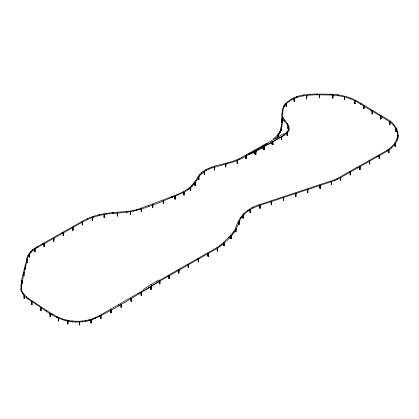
<?xml version="1.0" encoding="UTF-8"?>
<svg xmlns="http://www.w3.org/2000/svg" width="419" height="419" viewBox="0 0 419 419"><rect width="100%" height="100%" fill="white"/><g stroke="black" fill="none" stroke-linecap="round" stroke-linejoin="round"><path stroke-width="0.63" d="M319.383 94.909L319.613 95.034L319.613 94.521L319.613 94.909M282.385 117.514L282.396 116.393C286.481 123.327 294.562 129.319 283.941 135.405L254.176 152.506L248.294 154.674M75.619 321.556L75.624 321.237L79.118 321.258M319.372 97.784L319.383 94.516M332.974 94.83L332.88 98.093L332.744 94.809M282.338 113.209L282.883 113.224M282.275 110.674L282.275 110.286L282.935 110.307L282.259 110.417M277.121 135.51L278.562 133.671L279.059 133.797L279.064 134.274C283.029 128.486 282.191 120.944 282.416 114.303L281.872 114.303M288.649 127.643L288.413 130.136L288.958 130.157L288.958 129.68L288.434 129.581L287.355 131.503M21.086 289.791C20.322 278.666 25.37 268.071 27.12 257.261C28.838 252.584 32.687 249.033 37.055 246.812L82.087 221.379C95.574 213.407 111.522 212.449 126.763 211.537L126.837 212.328L106.091 214.088L106.007 213.774M68.004 320.844L67.836 324.065L67.606 321.101M68.009 321.326L67.59 321.132M281.678 128.114L281.673 127.722L281.018 127.69L281.657 127.858L281.605 130.775L281.06 130.749L281.055 128.921M281.06 130.749L281.605 130.775M275.545 138.406C275.974 136.851 276.99 140.496 275.953 139.26M150.96 284.716C151.39 283.124 152.469 286.774 151.385 285.559M344.439 99.811L344.675 96.574L344.439 99.811L344.219 96.841M284.281 134.29L283.563 133.776L268.338 142.523L267.621 143.691L267.924 143.869M23.548 272.371L23.605 275.299L24.182 275.204L23.605 275.299M21.809 280.929L21.783 280.311L22.437 280.358L22.354 283.412L21.814 283.37L21.783 280.311M23.548 272.764L23.579 272.24M25.166 265.85L25.769 265.897L25.114 265.85L25.171 266.337M26.706 259.445L27.34 259.356L27.308 259.88M24.234 272.292L24.15 275.341M21.814 283.37L22.385 283.275M22.354 280.971L22.354 283.412M22.437 280.358L21.751 280.442M25.145 268.904L25.716 268.815L25.145 268.904L25.14 267.076M25.769 266.29L25.769 265.897M26.716 262.362L27.287 262.273L26.716 262.362L26.711 260.534M397.5 135.981L396.526 140.454M258.413 205.478L258.68 205.75L334.577 180.626L337.374 179.411L387.324 151.091C392.519 147.776 397.27 142.874 398.04 136.5M337.924 95.291L337.84 95.605L330.926 95.003L331.01 94.212C341.605 94.621 352.154 97.517 361.037 103.42L390.016 120.887C394.672 124.495 398.469 129.89 398.04 136.023M332.655 98.072L332.733 94.841M332.964 94.862L332.88 98.093M58.718 318.32L58.749 317.812L58.173 318.042L58.398 321.017L58.723 320.76L58.718 318.32L58.534 320.682L58.21 320.933M103.97 214.659L103.964 214.177L104.148 217.398L104.362 214.434M354.982 100.492L354.6 100.759L354.82 103.739L355.171 103.493L355.019 100.859M363.519 105.85L363.687 108.867L364.08 108.647L363.954 105.609M372.596 111.344L372.475 110.742L371.993 111.004L372.041 113.9L372.601 113.779L372.433 111.245L372.601 113.779M381.049 118.87L380.923 116.225L381.049 118.87L380.489 118.991L380.483 116.073M389.461 121.484L389.628 124.501L390.026 124.281L390.058 121.73M31.619 301.491L31.776 304.513L32.195 304.304L32.08 301.261L32.232 301.753M41.282 307.436C40.57 306.582 39.847 311.134 41.287 310.353L41.172 307.703M214.9 167.04L214.413 167.144L214.669 169.988L214.648 166.725M225.951 164.499L225.694 163.698L225.741 166.992L225.972 164.437M282.867 110.338L284.354 106.395L284.354 105.918L283.82 105.85C279.531 114.56 284.302 125.449 278.546 133.698M235.593 228.727L235.546 229.245M236.237 229.198L236.237 228.811L236.138 231.854L235.604 231.786L235.598 229.958M235.604 231.786L235.656 230.434M236.138 231.854L235.656 231.655M235.399 228.879C238.27 217.435 247.084 208.274 258.408 205.001L334.299 179.877L334.577 180.626L334.247 180.374M239.081 221.557C236.002 232.922 227.03 241.543 217.671 248.085L157.932 282.17M91.07 320.483L90.792 319.781M72.272 321.499L72.147 321.808C55.009 320.263 41.916 307.289 27.811 298.957L25.8 297.312L25.8 296.835L26.245 296.652L28.256 298.302L28.262 298.773M270.999 201.277L271.297 204.503L271.522 201.544L271.229 201.24M283.543 197.962L283.454 197.202M283.747 197.899L283.522 200.46L283.223 197.627L283.726 200.397M295.521 193.562L295.819 196.396L296.013 193.41M307.829 189.933L307.708 189.142L308.028 189.472L307.803 192.431L307.504 189.205M320.106 185.874L320.305 185.413L319.985 185.083L320.079 188.372L320.31 185.806M331.382 182.145L331.089 181.448M141.543 211.7L141.035 208.934L141.344 211.763L141.564 208.803L141.062 208.573M28.523 255.857L27.649 257.816L27.12 257.737L27.12 257.261L27.659 257.303L27.659 257.779L23.82 273.775L21.495 285.784L20.95 285.758M163.515 203.587L163.536 200.696L163.185 200.371L163.221 203.32L163.515 203.587L163.703 200.596M92.589 217.932L92.782 217.466L92.222 217.225L92.259 220.169L92.562 220.431L92.782 217.854M159.356 280.515L158.712 279.913L144.052 288.979L143.361 290.158L143.659 290.336M287.858 125.559L287.921 128.465L288.429 128.35L288.476 125.422M82.564 224.956L82.595 222.06L82.166 221.771L82.208 224.715L82.564 224.956L82.559 222.039M395.552 143.298L395.505 146.205L394.986 146.111L395.049 143.544M395.505 146.205L395.625 143.167M394.986 146.111L395.054 144.152M394.389 143.764L396.547 139.925L397.065 140.019L397.071 140.496M350.132 171.732L350.546 171.984L350.347 174.974L350.378 172.078L349.959 171.827M35.007 249.357L35.175 248.87L34.976 251.861L34.594 251.636L34.714 248.991M35.175 249.263L34.976 251.861M44.383 246.513L44.419 243.617L44.215 246.608L43.833 246.382L43.791 243.827L44.215 246.608M53.417 238.044L53.423 240.967L53.805 241.192L53.967 238.175M63.138 232.514L63.012 235.551L63.395 235.777L63.557 232.76M72.597 227.213L72.602 230.136L72.985 230.361L73.147 227.344M360.021 166.568L360.026 169.491L360.062 166.594L359.638 166.343M369.72 161.069L369.726 163.991L369.757 161.095L369.338 160.844M121.379 304.199L121.217 307.211L121.253 304.314L120.829 304.068M131.372 298.459L131.341 301.361L131.372 298.459L130.948 298.213M160.032 281.411L159.833 284.014L159.828 281.091M178.908 270.643L179.033 270.135M179.07 270.548L178.871 273.151L178.484 272.926L178.604 269.888M188.309 264.394L188.739 264.64L188.54 267.636L188.571 264.735L188.147 264.489M254.982 151.301L254.778 151.463L254.941 150.887M198.533 259.492L198.737 259.33L198.538 261.927L198.732 258.937L198.266 258.67L198.15 261.707L198.538 261.927M264.326 149.599L264.525 146.608L263.891 146.435L263.939 149.374L264.326 149.599L264.525 146.996M272.696 141.763L272.58 144.414L272.968 144.634L272.738 141.397M272.958 141.716L272.968 144.634M337.924 94.814L337.745 95.59L344.371 96.878M239.27 221.724L239.202 224.291L238.683 224.191L238.699 221.525M239.249 221.771L239.27 221.242L239.202 224.291M238.683 224.191L238.751 222.845M67.616 324.018L68.009 323.761M184.072 192.63L184.229 192.138M184.234 192.531L184.041 195.134L183.637 194.919L183.59 191.981M204.142 171.554L204.189 174.105L204.592 174.314L204.587 171.397M204.786 171.319L204.592 174.314M140.904 292.692L140.952 295.243L141.355 295.453L141.344 292.535M141.549 292.457L141.355 295.453M239.066 221.588L241.339 217.293L240.82 217.189L240.82 217.665M29.026 254.385L29.1 253.867L29.084 256.926L29.602 257.025L29.67 253.977M29.597 254.59L29.602 257.025M29.084 256.926L29.676 256.899M397.998 138.61L397.442 138.49L397.998 138.61L398.04 135.557L397.38 135.573L397.39 136.096M397.982 135.557L397.987 136.039M21.594 288.937L21.594 290.765M235.42 228.847L232.032 233.839M126.837 212.328C146.587 209.107 164.971 200.046 183.412 192.599C190.168 189.294 195.223 183.574 198.658 176.986M285.512 104.53L284.333 106.431L283.82 106.326L283.82 105.85C294.463 91.504 315.36 94.317 331.01 94.212L331.01 94.689M68.936 321.033L68.747 321.331L68.878 320.551L72.272 321.022M388.895 152.851L388.932 149.955L388.413 149.719L388.46 152.657L388.895 152.851L389.031 149.829M190.703 190.509L190.87 187.492L190.315 187.288L190.189 187.791L190.242 190.336L190.703 190.509L190.697 187.586M287.528 135.347C287.083 128.025 288.576 136.364 287.057 135.185L287.005 132.64M223.851 242.863L223.788 245.529L224.265 245.686L224.254 242.763M231.236 236.232L231.241 238.668L230.764 238.511L230.712 235.578M286.601 106.363L286.758 103.341L286.067 103.278L286.119 106.211L286.601 106.363L286.706 103.325M194.636 182.296L194.694 185.224L195.196 185.35L195.28 182.302M278.352 136.893L278.494 135.08L277.797 135.049L278.494 135.08M242.831 215.104L242.889 218.037L243.392 218.163L243.533 215.136L242.978 214.994M194.688 182.789L194.694 185.224M195.333 182.317L195.244 182.831M195.196 185.35L195.28 182.789M278.446 135.065L278.446 136.767M344.224 99.759L344.659 99.523M242.884 215.602L242.889 218.037M242.884 215.115L243.533 215.136M243.392 218.163L243.439 215.256M29.655 254.008L32.907 250.483L32.907 250.007L32.441 249.844L32.876 250.51L35.013 248.912M198.637 177.012L200.104 174.702L199.606 174.571L198.14 176.404L195.799 180.683M241.318 217.801L244.272 214.135L244.272 213.664L243.774 213.528L243.779 214.004M198.857 176.734L198.868 179.657L198.37 179.521L198.412 176.467M198.868 179.657L199.009 176.624M198.37 179.521L198.962 179.531M391.142 147.284L394.426 143.712M286.229 103.174L286.758 103.341M286.119 103.776L286.119 106.211M277.148 135.489L273.492 138.893M221.604 244.324L232.058 233.812L232.529 233.97L232.529 234.446M287.397 131.44L285.648 133.19L285.648 133.666M223.783 243.088L223.788 245.529M230.759 236.075L230.764 238.511M231.241 238.668L231.398 235.651L231.283 236.159M224.265 245.686L224.422 242.664M287.057 135.185L287.172 133.242M190.189 187.791L190.362 187.303M190.242 187.901L190.242 190.336M244.225 214.188L248.237 210.872L248.237 210.396L247.786 210.218L248.179 210.914L253.092 208.039L252.704 207.342L252.704 207.819M203.864 171.842L200.078 175.205L199.606 175.042L199.606 174.571C208.322 165.327 222.107 165.165 233.367 161.085L233.608 161.844L227.339 163.64L211.611 168.019L211.354 167.265L211.653 168.003L208.725 169.108L208.426 168.37L208.788 169.082L206.153 170.413L205.797 170.177M187.743 188.985L191.666 185.659L192.127 185.832L192.127 186.308M159.204 280.526L217.283 247.388L221.635 244.293L222.075 244.481L222.075 244.958M58.749 317.812L58.361 318.121L58.398 321.017M388.455 150.222L388.46 152.657M386.889 150.421L391.194 147.237L391.624 147.43L391.629 147.907L391.142 147.755M283.951 134.415L285.695 133.153L286.125 133.823M350.677 98.03L350.336 98.753L355.794 101.267M355.16 100.576L354.783 100.848L354.82 103.739M354.642 103.655L355.171 103.493M271.962 142.041C272.549 144.084 271.025 144.592 271.543 142.45M287.146 102.875L291.718 99.822L291.305 99.141L291.65 99.858L297.076 97.308L296.731 96.585L296.94 97.355L303.414 95.825L303.209 95.055L303.209 95.532M284.024 135.154L268.652 143.989M204.142 171.162L204.629 171.418M204.189 174.105L204.75 174.215M183.637 194.919L184.198 195.034M150.678 289.162L150.793 286.512L150.678 289.162L151.238 289.278L151.233 286.355M151.275 286.381L151.081 289.377M140.952 295.243L141.512 295.353M98.743 316.057L143.429 290.288M75.619 322.028L75.677 321.242L72.204 321.017L72.147 321.808C78.934 322.462 85.874 321.844 92.358 319.666C115.235 309.17 136.468 295.233 157.947 282.165L157.947 281.688M203.817 171.874L206.195 170.392L205.792 169.7M183.014 191.907L187.791 188.953L188.189 189.168L188.189 189.645L187.743 189.461M144.382 290.44L159.136 281.322M249.981 209.757L249.865 212.402L250.258 212.622L250.253 209.699M250.258 212.622L250.452 209.626M249.865 212.402L250.421 212.522M246.021 155.522L246.451 155.768L246.252 158.764L245.864 158.539L245.984 155.894M245.859 156.104L245.864 158.539M254.391 151.243L254.396 153.679L254.783 153.904L254.946 151.977M262.949 148.808C262.985 140.711 262.991 153.998 263.499 147.106M263.535 146.43L263.535 146.037L263.336 149.028M264.096 146.362L264.321 146.676M255.422 154.271L255.381 151.72L255.422 154.271L255.81 154.491L256.009 151.5L255.81 154.491M263.933 146.938L263.939 149.374M272.575 141.973L272.58 144.414M254.396 153.679L254.558 151.757M82.47 222.08L35.133 248.844M168.936 275.403L169.407 275.671L169.208 278.666L168.82 278.441L168.977 275.424M159.833 284.014L159.445 283.789L159.566 280.751M207.934 253.155L208.4 253.422L208.201 256.412L207.814 256.192L207.971 253.176M168.815 276.006L168.983 278.347L169.37 278.567M188.54 267.636L188.152 267.411L188.272 264.766M178.478 270.491L178.651 272.832L179.039 273.052M188.147 264.976L188.314 267.317L188.702 267.537M198.145 259.272L198.313 261.613L198.7 261.833M198.103 258.764L198.732 258.937M207.808 253.752L207.981 256.098L208.363 256.318M217.267 248.221L217.147 250.866L217.534 251.091L217.697 248.074M217.142 247.943L217.733 248.095M159.445 283.789L160 283.914M217.147 250.866L217.702 250.991M253.788 151.809L267.678 143.827M239.04 158.874L266.547 143.356L266.536 143.843M248.294 154.197L251.117 152.966L251.374 153.721L251.049 153.464M239.04 159.351L239.406 159.587L239.076 158.859L233.325 161.1L233.325 161.577L233.608 161.844L236.594 160.791L242.025 158.246L266.934 144.057M111.234 309.94L111.072 312.956L110.689 312.731L110.846 309.714M101.016 318.613L100.46 318.482L100.586 315.837L100.628 318.388L101.016 318.613L101.047 315.716L100.623 315.47M101.047 315.716L100.848 318.707M110.684 310.296L110.852 312.637L111.239 312.862M121.217 307.211L120.834 306.991L120.997 304.456M130.953 298.695L130.958 301.135L131.341 301.361M130.958 301.135L131.508 301.261M120.834 306.991L121.384 307.117M281.359 136.788L281.238 139.433L281.62 139.658L281.783 136.646M281.233 136.515L281.819 136.667M281.238 139.433L281.788 139.564M379.42 155.569L379.425 158.492L379.043 158.267L379.038 155.344M359.764 166.615L359.643 169.266L360.026 169.491M369.464 161.116L369.343 163.766L369.726 163.991M378.996 155.716L379.205 158.173L379.593 158.398M359.643 169.266L360.193 169.396M369.343 163.766L369.893 163.897M34.588 249.195L34.756 251.541L35.144 251.767M53.805 241.192L54.009 238.202M63.395 235.777L63.599 232.786M72.985 230.361L73.189 227.37M53.423 240.967L53.972 241.098M63.012 235.551L63.562 235.682M72.602 230.136L73.152 230.267M350.347 174.974L349.965 174.749L350.09 172.104M340.432 177.237L340.851 177.488L340.647 180.474L340.27 180.249L340.396 177.604M340.265 177.813L340.438 180.154L340.82 180.385M349.965 174.749L350.514 174.88M364.116 105.703L363.64 105.965L363.687 108.867M363.524 108.767L364.08 108.647M371.993 111.004L372.632 110.836M372.041 113.9L372.439 113.685M380.923 115.833L380.604 116.194L380.651 119.09M380.489 118.991L380.887 118.776M390.021 121.363L389.581 121.604L355.741 101.246M389.466 124.401L390.026 124.281M52.061 313.894L46.525 310.448L46.121 311.139M52.061 314.365L51.657 314.585L52.035 313.878L57.068 316.675L57.068 317.152M49.955 316.439C50.793 316.858 49.489 314.988 49.908 313.543L50.505 313.402L50.065 313.637L50.112 316.539M82.449 222.091L87.723 219.42L87.362 218.708M31.577 301.512L32.232 301.366M31.624 304.409L32.195 304.304M40.722 310.458L41.287 310.353M82.203 222.28L82.386 224.631L82.742 224.867M177.63 194.416L183.066 191.876M294.169 98.224L294.583 98.523L294.368 101.503L294.028 101.257L294.206 98.25M293.986 98.701L294.211 101.173L294.552 101.419M237.531 160.388L237.353 163.389L237.023 163.138L237.17 160.11M237.023 163.138L237.536 163.305M334.247 179.898L337.044 178.683L337.374 179.411L336.991 178.709L376.948 156.051L386.936 150.39L387.324 151.091M251.049 152.987L253.851 151.778M253.024 208.075L258.727 205.734L258.408 205.001M92.044 318.932L94.914 317.78L95.228 318.513L94.893 317.791L98.79 316.031L99.125 316.759L98.743 316.528M87.671 219.441L93.447 217.162M92.222 217.613L92.416 217.147M92.222 217.225L92.782 217.466M92.259 220.169L92.756 220.357M174.933 196.296L174.77 198.925L175.262 199.119L175.283 196.228L174.933 195.909L174.969 198.857L175.262 199.119M175.09 196.302L175.063 199.193M163.185 200.764L163.384 200.303M152.925 204.671L152.731 207.662L152.956 204.697L152.631 204.404M152.437 204.959L152.731 207.662M163.221 203.32L163.709 203.514M152.443 207.395L152.93 207.588M141.538 208.777L141.344 211.763M331.267 181.746L331.356 184.643L331.581 181.684L331.267 181.354L331.356 184.643M319.985 185.083L320.079 188.372M296.044 193.437L295.819 196.396M307.536 189.718L307.803 192.431M283.715 197.475L283.522 200.46M270.999 201.67L271.203 201.214M259.644 205.425L259.848 204.97L260.168 205.3L259.942 208.259L259.644 205.032L259.963 205.368L259.942 208.259M331.094 184.365L331.56 184.58M319.817 188.094L320.284 188.304M307.541 192.153L308.007 192.363M295.552 196.118L296.018 196.333M271.035 204.226L271.502 204.435M259.675 207.981L260.147 208.191M90.766 320.142L91.274 320.032L91.049 322.981L90.766 319.749M90.797 322.703L91.253 322.923M93.385 217.183L99.628 215.361L99.382 214.601M23.977 295.552L24.134 298.579L24.627 298.443L24.621 296.008M24.522 295.405L24.574 295.783M24.035 298.459L24.627 298.443M225.946 164.018L225.506 164.269M214.439 169.7L214.884 169.931M225.511 166.704L225.951 166.935M133.352 210.469L136.568 209.678L136.783 210.443L136.5 209.699L148.457 205.499L148.745 206.248L148.441 205.504L177.666 194.4L177.97 195.139M287.837 128.34L288.429 128.35M85.785 320.53L89.064 319.828L89.257 320.603L89.001 319.844L92.101 318.911L92.358 319.666L92.044 319.409M282.835 118.415L283.349 118.31L283.364 118.802M103.975 217.1L104.368 217.351M130.409 211.506L130.812 211.794L130.581 214.727L130.393 211.862L130.812 211.794M130.414 214.423L130.801 214.685M82.449 321.017L85.837 320.519L85.974 321.3M303.325 95.841L310.16 94.987L310.044 94.202L310.044 94.678M306.849 95.432L306.488 95.48L306.619 98.35L306.849 95.432L306.619 98.35M306.504 98.041L306.844 98.324M396.447 129.036C395.588 127.208 395.62 131.089 395.861 131.634L396.395 131.571L396.39 129.136M397.495 136.51C398.008 135.237 395.232 123.202 395.814 131.503L396.395 131.571M117.168 213.271L117.472 213.082L117.247 216.021L117.393 213.13M117.173 215.706L117.477 216M79.044 321.258L82.517 321.012L82.585 321.797L82.449 321.493M79.5 322.054L79.27 324.955L79.432 321.672L79.5 324.94M79.448 324.625L79.27 324.955M310.065 94.993L317.052 94.835L317.031 94.045L317.021 94.835L331 95.003M397.39 135.704L398.05 135.693M20.95 285.281L21.5 285.276L21.631 289.309M20.987 288.455L21.05 291.514L21.599 291.373M21.647 288.455L21.652 288.979M281.767 119.069C283.04 118.677 280.5 120.321 281.83 122.123L282.38 122.123L282.427 119.064M27.308 259.492L26.685 259.309L26.685 259.696M332.639 95.181L332.974 95.218M28.518 255.381L27.989 255.302L27.989 255.779M395.054 145.98L395.578 146.079M238.757 224.06L239.275 224.165M285.512 104.059L284.999 103.949L284.999 104.425L285.475 104.582M68.931 320.561L65.642 319.88L65.458 320.655L65.704 319.896L62.588 318.985L62.342 319.744L62.661 319.011L57.005 316.649L56.685 317.382M194.783 185.104L195.285 185.224M242.983 217.911L243.486 218.042M198.313 176.588L198.91 176.75M344.282 96.852L350.415 98.784M286.235 106.096L286.716 106.248M230.874 235.478L231.398 235.651M228.57 237.316L229.046 237.473L229.046 237.95L228.57 237.793M230.879 238.395L231.356 238.552M223.783 242.606L224.306 242.779M223.903 245.408L224.38 245.565M287.052 132.268L287.575 132.441M287.177 135.07L287.649 135.232M190.189 187.398L190.745 187.607M190.373 190.226L190.834 190.394M219.572 246.403L220.017 246.587L219.608 245.901M388.602 152.553L389.036 152.746M283.511 135.206L283.941 135.405L283.941 134.928M271.543 143.67L271.962 143.869M150.84 289.063L151.238 289.278M140.946 292.321L141.386 292.556M249.855 209.484L250.295 209.725M272.743 144.314L273.13 144.539M262.902 145.864L262.902 146.257M263.111 148.714L263.499 148.934M264.101 149.279L264.494 149.504M254.391 150.761L254.82 151.395M254.558 153.584L254.946 153.804M255.59 154.176L255.978 154.396M246.026 158.445L246.414 158.665M207.766 253.249L208.238 253.516L208.201 256.412M178.442 269.983L178.908 270.25L178.871 273.151M168.773 275.498L169.239 275.765L169.208 278.666M138.558 293.337L138.946 294.033M110.642 309.788L111.103 310.06L111.072 312.956M246.623 154.711L247.006 154.936M378.996 155.323L379.457 155.596L379.425 158.492M72.56 227.192L73.021 227.465M62.452 232.906L62.07 232.681L62.457 233.383M34.588 248.713L35.007 248.965M340.265 177.326L340.684 177.577L340.647 180.474M389.419 121.505L389.628 124.501M390.021 121.845L389.864 124.186M364.074 106.211L363.922 108.547M372.203 113.999L372.035 111.464M50.39 313.674L50.516 316.324M241.658 157.534L242.025 158.246M46.535 310.453L28.225 298.276L27.811 298.957M40.674 307.562L40.873 310.563M31.776 304.513L31.624 301.973M293.986 98.313L294.4 98.606L294.368 101.503M93.138 216.424L93.447 216.686M389.555 121.531L393.258 124.946L393.724 124.778L393.724 124.307L393.216 124.422L393.216 124.899L395.835 128.638M24.517 294.934L26.271 296.673L26.271 297.15M271.025 201.309L271.318 201.612L271.297 204.503M214.664 167.071L214.669 169.988M133.352 210.946L133.567 211.239L133.394 210.464L126.711 211.543L126.716 212.019M24.548 294.971L23.186 293.111L22.684 293.237L24.045 295.568M287.916 126.03L287.921 128.465M288.345 126.239L287.167 124.343L287.167 123.867L287.685 123.757L287.685 124.234L287.198 124.38L284.014 120.792L282.385 117.985M31.776 302.073L31.729 301.612M372.198 111.564L372.156 111.103M106.007 213.302L106.18 214.078L99.56 215.376L99.382 215.078M22.197 291.21L23.207 293.619L22.684 293.709L21.673 291.781M396.343 128.518L395.751 128.591M117.241 213.098L117.247 216.021M397.448 137.406L397.453 138.626M396.348 130.22L396.348 131.44M349.923 171.806L349.923 172.193M340.228 177.305L340.228 177.698M320.016 185.591L320.022 188.031M319.613 94.521L319.603 97.789M306.724 95.579L306.729 98.015M295.751 193.615L295.756 196.055M288.345 127.009L288.351 128.224M287.204 102.351L287.204 102.828M282.935 110.307L282.867 113.36M282.38 122.123L281.83 122.123M282.396 116.393L282.396 116.864M281.882 126.402L281.882 125.925L281.338 125.889L281.338 126.381M281.657 136.762L281.62 139.658M281.018 127.69L281.018 128.083M277.944 136.034L277.949 137.249M277.891 134.928L277.891 135.321M277.849 135.547L277.855 137.374M271.811 141.538L271.816 143.974M271.392 142.554L271.397 143.769M271.234 201.722L271.24 204.163M264.363 146.702L264.363 147.095M259.874 205.478L259.88 207.918M255.375 151.327L255.381 151.72M254.778 152.076L254.783 153.904M246.252 158.764L246.288 155.863L245.859 155.617L245.817 155.988M238.621 221.258L238.621 221.651M237.353 163.389L237.379 160.493L237.018 160.215L236.981 160.582M237.201 160.618L237.206 163.054M227.339 163.64L227.108 162.876L227.098 163.358M225.757 164.101L225.741 166.992M217.571 248.189L217.534 251.091M198.569 259.031L198.569 259.424M197.37 258.748L197.37 259.225M196.333 180.762L196.333 180.285L195.82 180.17L191.645 185.685L191.645 186.162M188.105 264.468L188.105 264.86M184.072 192.237L184.041 195.134M177.457 270.108L177.462 270.585M163.41 200.811L163.415 203.246M159.869 281.505L159.44 280.866L159.403 281.238M159.608 281.254L159.613 283.694M152.631 204.886L152.636 207.321M150.631 286.219L150.636 286.612M131.116 298.6L131.121 301.041M130.613 211.433L130.581 214.727M117.399 213.25L117.404 215.691M104.158 214.507L104.148 217.398M100.419 315.544L100.419 315.931M92.589 217.54L92.562 220.431M92.447 217.66L92.452 220.095M91.002 320.2L91.049 322.981M67.81 321.174L67.836 324.065M53.59 239.652L53.59 240.873M37.443 247.509L37.055 246.812L37.055 247.283M27.282 259.838L27.256 262.404M25.737 266.034L25.685 268.946M24.522 296.495L24.527 298.323M24.077 295.678L24.134 298.579M361.037 103.896L360.644 104.116L361.037 103.42L361.037 103.896M370.695 109.239L370.302 109.935L370.695 109.239M284.496 120.169L284.009 120.316L284.014 120.792L284.527 120.682L284.527 120.206M397.799 132.467L397.259 132.53L397.249 132.001L397.799 131.99L397.799 132.467M280.217 132.367L279.688 132.294L279.688 131.817L280.217 131.891L280.217 132.367M233.98 232.629L233.467 232.524L233.462 232.047L233.98 232.131L233.98 232.608M193.756 184.517L193.248 184.402L193.248 183.925L193.756 184.041L193.756 184.517M31.1 251.693L30.603 251.562L30.603 252.039L31.069 252.201L31.1 251.693M201.853 172.989L201.382 172.827L201.387 173.304L201.832 173.487L201.853 172.989M119.174 305.477L118.787 304.775L119.174 305.477M377.33 156.277L376.948 156.051L377.33 156.753L377.33 156.277M357.349 167.605L356.967 167.38L357.355 168.082L357.349 167.605M42.439 244.209L42.057 243.984L42.439 244.686L42.439 244.209M172.167 197.396L171.863 196.658L172.167 197.396M112.994 212.967L112.91 212.653L112.983 213.444L112.994 212.967"/></g></svg>
